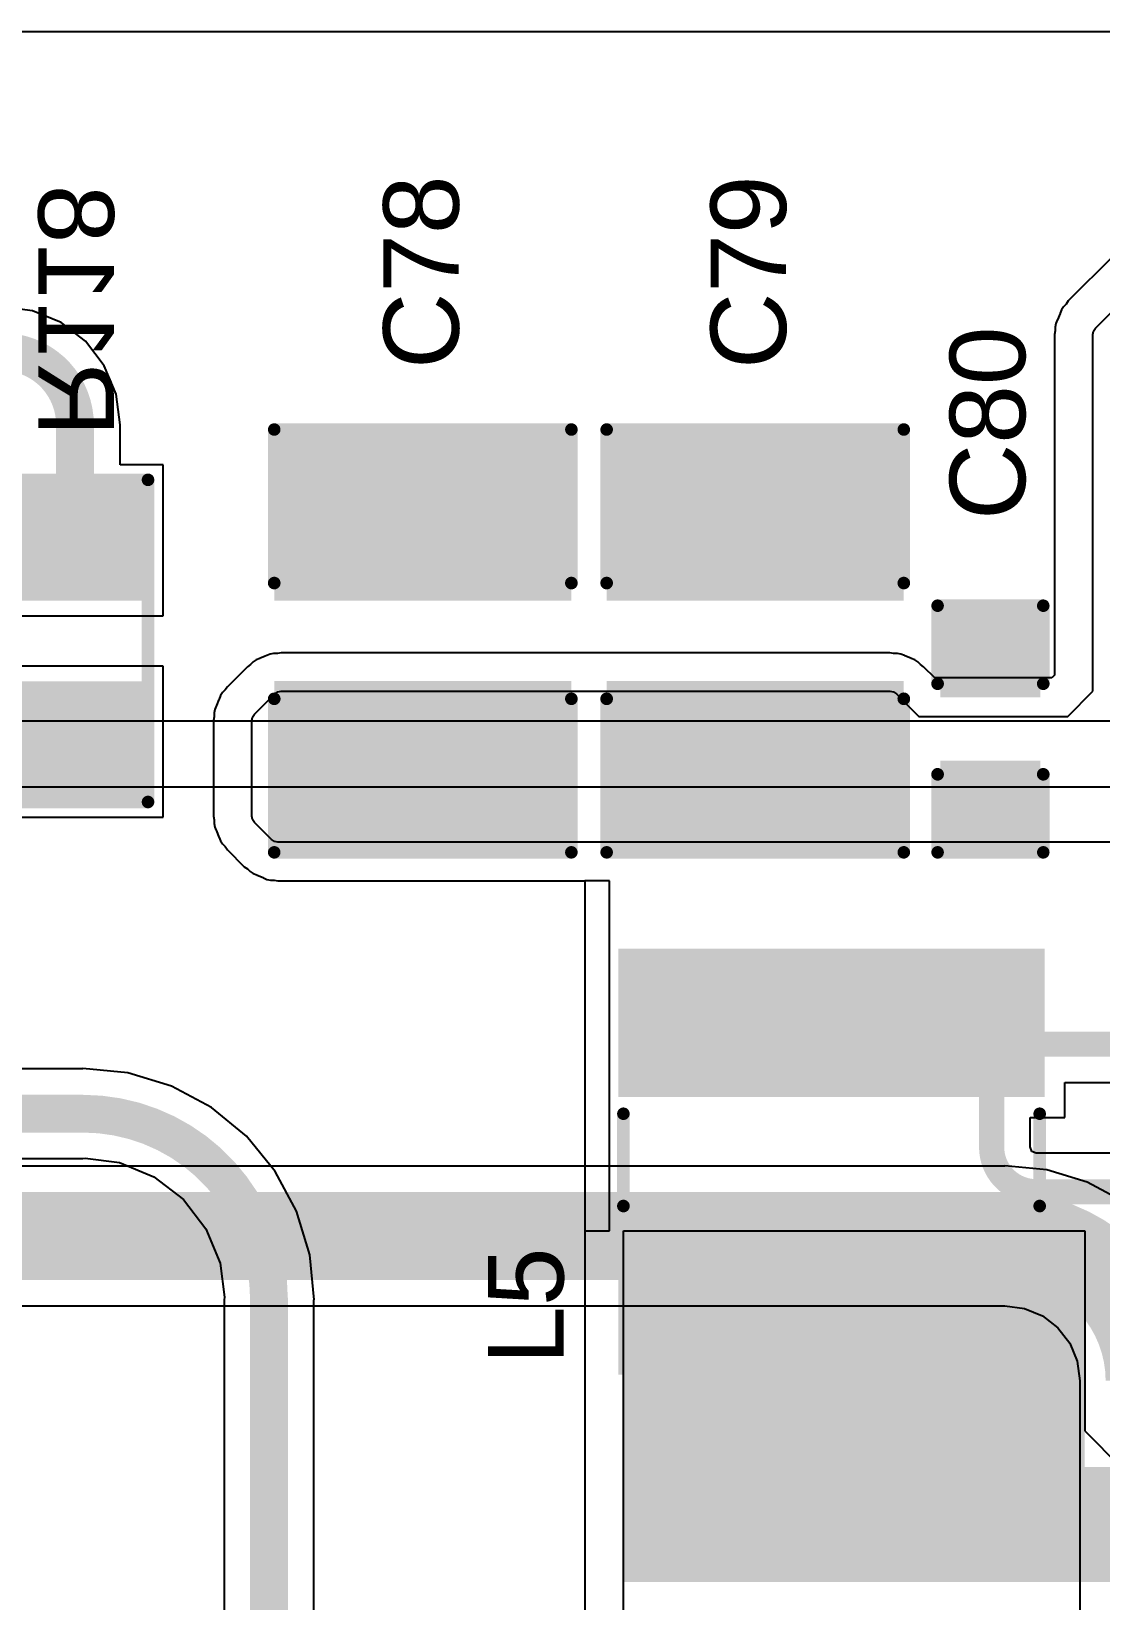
# Model space of a CAD drawing. Header units: inches. Extents: x 0 to 5359, y 0 to 5098.
# Drawn here: x 45.73 to 56.51, y 103.77 to 119.61 of the extents above; entities that cross this region are included whole.
import ezdxf

# ---------------------------------------------------------------- set-up
doc = ezdxf.new("R2010")
doc.units = ezdxf.units.IN
for name, color, linetype in [('Bottom Layer', 5, 'Continuous'), ('Bottom Overlay', 54, 'Continuous'), ('Bottom Paste', 16, 'Continuous'), ('Bottom Solder', 6, 'Continuous'), ('Layer 1', 16, 'Continuous'), ('Layer 2', 76, 'Continuous'), ('Top Layer', 1, 'Continuous'), ('Top Overlay', 2, 'Continuous'), ('Top Paste', 8, 'Continuous'), ('Top Solder', 216, 'Continuous')]:
    doc.layers.add(name, color=color, linetype=linetype)
doc.styles.add('Arial', font='', dxfattribs={"height": 0.2})
doc.styles.get('Arial').set_extended_font_data('Arial')

# ---------------------------------------------------------------- blocks, each defined once
blk = doc.blocks.new('RES_0805_B_64')
at = {"layer": 'Bottom Layer'}
for points in [[(-1.524, 0.635), (-0.508, 0.635), (-0.508, -0.635), (-1.524, -0.635)], [(0.508, 0.635), (1.524, 0.635), (1.524, -0.635), (0.508, -0.635)]]:
    blk.add_hatch(color=5, dxfattribs=at).paths.add_polyline_path(points)
at = {"layer": 'Bottom Paste'}
for points in [[(-1.524, 0.635), (-0.508, 0.635), (-0.508, -0.635), (-1.524, -0.635)], [(0.508, 0.635), (1.524, 0.635), (1.524, -0.635), (0.508, -0.635)]]:
    blk.add_hatch(color=16, dxfattribs=at).paths.add_polyline_path(points)
at = {"layer": 'Bottom Solder'}
for points in [[(-1.6256, 0.7366), (-0.4064, 0.7366), (-0.4064, -0.7366), (-1.6256, -0.7366)], [(0.4064, 0.7366), (1.6256, 0.7366), (1.6256, -0.7366), (0.4064, -0.7366)]]:
    blk.add_hatch(color=6, dxfattribs=at).paths.add_polyline_path(points)
at = {"layer": 'Bottom Overlay'}
for points in [[(1.6256, 0.7366, 0.127, 0.127, 0), (-1.6256, 0.7366, 0.127, 0.127, 0)], [(-1.6256, -0.7366, 0.127, 0.127, 0), (-1.6256, 0.7366, 0.127, 0.127, 0)], [(1.6256, -0.7366, 0.127, 0.127, 0), (1.6256, 0.7366, 0.127, 0.127, 0)], [(1.6256, -0.7366, 0.127, 0.127, 0), (-1.6256, -0.7366, 0.127, 0.127, 0)]]:
    blk.add_lwpolyline(points, format="xyseb", dxfattribs=at)
for points in [[(-1.65735, 0.7366, 0.0635, 0.0635, 1), (-1.59385, 0.7366, 0.0635, 0.0635, 1)], [(-1.65735, 0.7366, 0.0635, 0.0635, 1), (-1.59385, 0.7366, 0.0635, 0.0635, 1)], [(1.59385, 0.7366, 0.0635, 0.0635, 1), (1.65735, 0.7366, 0.0635, 0.0635, 1)], [(1.59385, 0.7366, 0.0635, 0.0635, 1), (1.65735, 0.7366, 0.0635, 0.0635, 1)], [(-1.65735, -0.7366, 0.0635, 0.0635, 1), (-1.59385, -0.7366, 0.0635, 0.0635, 1)], [(-1.65735, -0.7366, 0.0635, 0.0635, 1), (-1.59385, -0.7366, 0.0635, 0.0635, 1)], [(1.59385, -0.7366, 0.0635, 0.0635, 1), (1.65735, -0.7366, 0.0635, 0.0635, 1)], [(1.59385, -0.7366, 0.0635, 0.0635, 1), (1.65735, -0.7366, 0.0635, 0.0635, 1)]]:
    blk.add_lwpolyline(points, format="xyseb", close=True, dxfattribs=at)
blk = doc.blocks.new('SRN4018_4R7M_194')
at = {"layer": 'Top Layer'}
for points in [[(-2.1, 2.1), (-0.7, 2.1), (-0.7, -2.1), (-2.1, -2.1)], [(2.1, -2.1), (0.7, -2.1), (0.7, 2.1), (2.1, 2.1)]]:
    blk.add_hatch(color=1, dxfattribs=at).paths.add_polyline_path(points)
at = {"layer": 'Top Paste'}
for points in [[(-2.1, 2.1), (-0.7, 2.1), (-0.7, -2.1), (-2.1, -2.1)], [(2.1, -2.1), (0.7, -2.1), (0.7, 2.1), (2.1, 2.1)]]:
    blk.add_hatch(color=8, dxfattribs=at).paths.add_polyline_path(points)
at = {"layer": 'Top Solder'}
for points in [[(-2.15, 2.15), (-0.65, 2.15), (-0.65, -2.15), (-2.15, -2.15)], [(2.15, -2.15), (0.65, -2.15), (0.65, 2.15), (2.15, 2.15)]]:
    blk.add_hatch(color=216, dxfattribs=at).paths.add_polyline_path(points)
at = {"layer": 'Top Overlay'}
for points in [[(0.449, 2.1, 0.127, 0.127, 0), (-0.483, 2.1, 0.127, 0.127, 0)], [(0.449, -2.1, 0.127, 0.127, 0), (-0.483, -2.1, 0.127, 0.127, 0)]]:
    blk.add_lwpolyline(points, format="xyseb", dxfattribs=at)
for points in [[(-0.514, 2.1, 0.0635, 0.0635, 1), (-0.451, 2.1, 0.0635, 0.0635, 1)], [(0.417, 2.1, 0.0635, 0.0635, 1), (0.481, 2.1, 0.0635, 0.0635, 1)], [(-0.514, -2.1, 0.0635, 0.0635, 1), (-0.451, -2.1, 0.0635, 0.0635, 1)], [(0.417, -2.1, 0.0635, 0.0635, 1), (0.481, -2.1, 0.0635, 0.0635, 1)]]:
    blk.add_lwpolyline(points, format="xyseb", close=True, dxfattribs=at)
blk = doc.blocks.new('C___0603_286')
at = {"layer": 'Top Layer'}
for points in [[(-0.381, 0.445), (-0.381, -0.445), (-1.143, -0.445), (-1.143, 0.445)], [(1.143, 0.445), (1.143, -0.445), (0.381, -0.445), (0.381, 0.445)]]:
    blk.add_hatch(color=1, dxfattribs=at).paths.add_polyline_path(points)
at = {"layer": 'Top Paste'}
for points in [[(-0.381, 0.445), (-0.381, -0.445), (-1.143, -0.445), (-1.143, 0.445)], [(1.143, 0.445), (1.143, -0.445), (0.381, -0.445), (0.381, 0.445)]]:
    blk.add_hatch(color=8, dxfattribs=at).paths.add_polyline_path(points)
at = {"layer": 'Top Solder'}
for points in [[(-0.321, 0.504), (-0.321, -0.504), (-1.203, -0.504), (-1.203, 0.504)], [(1.203, 0.504), (1.203, -0.504), (0.321, -0.504), (0.321, 0.504)]]:
    blk.add_hatch(color=216, dxfattribs=at).paths.add_polyline_path(points)
at = {"layer": 'Top Overlay'}
for points in [[(-1.245, -0.533, 0.127, 0.127, 0), (-1.245, 0.533, 0.127, 0.127, 0)], [(-0.457, 0.533, 0.127, 0.127, 0), (-1.245, 0.533, 0.127, 0.127, 0)], [(1.245, 0.533, 0.127, 0.127, 0), (0.457, 0.533, 0.127, 0.127, 0)], [(1.245, -0.533, 0.127, 0.127, 0), (1.245, 0.533, 0.127, 0.127, 0)], [(-0.457, -0.533, 0.127, 0.127, 0), (-1.245, -0.533, 0.127, 0.127, 0)], [(1.245, -0.533, 0.127, 0.127, 0), (0.457, -0.533, 0.127, 0.127, 0)]]:
    blk.add_lwpolyline(points, format="xyseb", dxfattribs=at)
for points in [[(-1.276, 0.533, 0.0635, 0.0635, 1), (-1.213, 0.533, 0.0635, 0.0635, 1)], [(-1.276, 0.533, 0.0635, 0.0635, 1), (-1.213, 0.533, 0.0635, 0.0635, 1)], [(-0.489, 0.533, 0.0635, 0.0635, 1), (-0.425, 0.533, 0.0635, 0.0635, 1)], [(0.425, 0.533, 0.0635, 0.0635, 1), (0.489, 0.533, 0.0635, 0.0635, 1)], [(1.213, 0.533, 0.0635, 0.0635, 1), (1.276, 0.533, 0.0635, 0.0635, 1)], [(1.213, 0.533, 0.0635, 0.0635, 1), (1.276, 0.533, 0.0635, 0.0635, 1)], [(-1.276, -0.533, 0.0635, 0.0635, 1), (-1.213, -0.533, 0.0635, 0.0635, 1)], [(-1.276, -0.533, 0.0635, 0.0635, 1), (-1.213, -0.533, 0.0635, 0.0635, 1)], [(-0.489, -0.533, 0.0635, 0.0635, 1), (-0.425, -0.533, 0.0635, 0.0635, 1)], [(0.425, -0.533, 0.0635, 0.0635, 1), (0.489, -0.533, 0.0635, 0.0635, 1)], [(1.213, -0.533, 0.0635, 0.0635, 1), (1.276, -0.533, 0.0635, 0.0635, 1)], [(1.213, -0.533, 0.0635, 0.0635, 1), (1.276, -0.533, 0.0635, 0.0635, 1)]]:
    blk.add_lwpolyline(points, format="xyseb", close=True, dxfattribs=at)
blk = doc.blocks.new('C___1210_287')
at = {"layer": 'Top Layer'}
for points in [[(-2.032, 1.397), (-0.508, 1.397), (-0.508, -1.397), (-2.032, -1.397)], [(0.508, 1.397), (2.032, 1.397), (2.032, -1.397), (0.508, -1.397)]]:
    blk.add_hatch(color=1, dxfattribs=at).paths.add_polyline_path(points)
at = {"layer": 'Top Paste'}
for points in [[(-2.032, 1.397), (-0.508, 1.397), (-0.508, -1.397), (-2.032, -1.397)], [(0.508, 1.397), (2.032, 1.397), (2.032, -1.397), (0.508, -1.397)]]:
    blk.add_hatch(color=8, dxfattribs=at).paths.add_polyline_path(points)
at = {"layer": 'Top Solder'}
for points in [[(-2.134, 1.499), (-0.406, 1.499), (-0.406, -1.499), (-2.134, -1.499)], [(0.406, 1.499), (2.134, 1.499), (2.134, -1.499), (0.406, -1.499)]]:
    blk.add_hatch(color=216, dxfattribs=at).paths.add_polyline_path(points)
at = {"layer": 'Top Overlay'}
for points in [[(-0.584, 1.499, 0.127, 0.127, 0), (-2.134, 1.499, 0.127, 0.127, 0)], [(-2.134, -1.499, 0.127, 0.127, 0), (-2.134, 1.499, 0.127, 0.127, 0)], [(2.134, 1.499, 0.127, 0.127, 0), (0.584, 1.499, 0.127, 0.127, 0)], [(2.134, -1.499, 0.127, 0.127, 0), (2.134, 1.499, 0.127, 0.127, 0)], [(-0.584, -1.499, 0.127, 0.127, 0), (-2.134, -1.499, 0.127, 0.127, 0)], [(2.134, -1.499, 0.127, 0.127, 0), (0.584, -1.499, 0.127, 0.127, 0)]]:
    blk.add_lwpolyline(points, format="xyseb", dxfattribs=at)
for points in [[(-2.165, 1.499, 0.0635, 0.0635, 1), (-2.102, 1.499, 0.0635, 0.0635, 1)], [(-2.165, 1.499, 0.0635, 0.0635, 1), (-2.102, 1.499, 0.0635, 0.0635, 1)], [(-0.616, 1.499, 0.0635, 0.0635, 1), (-0.552, 1.499, 0.0635, 0.0635, 1)], [(0.552, 1.499, 0.0635, 0.0635, 1), (0.616, 1.499, 0.0635, 0.0635, 1)], [(2.102, 1.499, 0.0635, 0.0635, 1), (2.165, 1.499, 0.0635, 0.0635, 1)], [(2.102, 1.499, 0.0635, 0.0635, 1), (2.165, 1.499, 0.0635, 0.0635, 1)], [(-2.165, -1.499, 0.0635, 0.0635, 1), (-2.102, -1.499, 0.0635, 0.0635, 1)], [(-2.165, -1.499, 0.0635, 0.0635, 1), (-2.102, -1.499, 0.0635, 0.0635, 1)], [(-0.616, -1.499, 0.0635, 0.0635, 1), (-0.552, -1.499, 0.0635, 0.0635, 1)], [(0.552, -1.499, 0.0635, 0.0635, 1), (0.616, -1.499, 0.0635, 0.0635, 1)], [(2.102, -1.499, 0.0635, 0.0635, 1), (2.165, -1.499, 0.0635, 0.0635, 1)], [(2.102, -1.499, 0.0635, 0.0635, 1), (2.165, -1.499, 0.0635, 0.0635, 1)]]:
    blk.add_lwpolyline(points, format="xyseb", close=True, dxfattribs=at)
blk = doc.blocks.new('C___1210_288')
at = {"layer": 'Top Layer'}
for points in [[(-2.032, 1.397), (-0.508, 1.397), (-0.508, -1.397), (-2.032, -1.397)], [(0.508, 1.397), (2.032, 1.397), (2.032, -1.397), (0.508, -1.397)]]:
    blk.add_hatch(color=1, dxfattribs=at).paths.add_polyline_path(points)
at = {"layer": 'Top Paste'}
for points in [[(-2.032, 1.397), (-0.508, 1.397), (-0.508, -1.397), (-2.032, -1.397)], [(0.508, 1.397), (2.032, 1.397), (2.032, -1.397), (0.508, -1.397)]]:
    blk.add_hatch(color=8, dxfattribs=at).paths.add_polyline_path(points)
at = {"layer": 'Top Solder'}
for points in [[(-2.134, 1.499), (-0.406, 1.499), (-0.406, -1.499), (-2.134, -1.499)], [(0.406, 1.499), (2.134, 1.499), (2.134, -1.499), (0.406, -1.499)]]:
    blk.add_hatch(color=216, dxfattribs=at).paths.add_polyline_path(points)
at = {"layer": 'Top Overlay'}
for points in [[(-0.584, 1.499, 0.127, 0.127, 0), (-2.134, 1.499, 0.127, 0.127, 0)], [(-2.134, -1.499, 0.127, 0.127, 0), (-2.134, 1.499, 0.127, 0.127, 0)], [(2.134, 1.499, 0.127, 0.127, 0), (0.584, 1.499, 0.127, 0.127, 0)], [(2.134, -1.499, 0.127, 0.127, 0), (2.134, 1.499, 0.127, 0.127, 0)], [(-0.584, -1.499, 0.127, 0.127, 0), (-2.134, -1.499, 0.127, 0.127, 0)], [(2.134, -1.499, 0.127, 0.127, 0), (0.584, -1.499, 0.127, 0.127, 0)]]:
    blk.add_lwpolyline(points, format="xyseb", dxfattribs=at)
for points in [[(-2.165, 1.499, 0.0635, 0.0635, 1), (-2.102, 1.499, 0.0635, 0.0635, 1)], [(-2.165, 1.499, 0.0635, 0.0635, 1), (-2.102, 1.499, 0.0635, 0.0635, 1)], [(-0.616, 1.499, 0.0635, 0.0635, 1), (-0.552, 1.499, 0.0635, 0.0635, 1)], [(0.552, 1.499, 0.0635, 0.0635, 1), (0.616, 1.499, 0.0635, 0.0635, 1)], [(2.102, 1.499, 0.0635, 0.0635, 1), (2.165, 1.499, 0.0635, 0.0635, 1)], [(2.102, 1.499, 0.0635, 0.0635, 1), (2.165, 1.499, 0.0635, 0.0635, 1)], [(-2.165, -1.499, 0.0635, 0.0635, 1), (-2.102, -1.499, 0.0635, 0.0635, 1)], [(-2.165, -1.499, 0.0635, 0.0635, 1), (-2.102, -1.499, 0.0635, 0.0635, 1)], [(-0.616, -1.499, 0.0635, 0.0635, 1), (-0.552, -1.499, 0.0635, 0.0635, 1)], [(0.552, -1.499, 0.0635, 0.0635, 1), (0.616, -1.499, 0.0635, 0.0635, 1)], [(2.102, -1.499, 0.0635, 0.0635, 1), (2.165, -1.499, 0.0635, 0.0635, 1)], [(2.102, -1.499, 0.0635, 0.0635, 1), (2.165, -1.499, 0.0635, 0.0635, 1)]]:
    blk.add_lwpolyline(points, format="xyseb", close=True, dxfattribs=at)

msp = doc.modelspace()

# ---------------------------------------------------------------- hatches: boundary and pattern name
at = {"layer": 'Top Layer'}
for points in [[(51.699, 103.963), (56.353, 103.963), (56.353, 107.506), (51.699, 107.506)], [(51.699, 103.963), (63.341, 103.963), (63.341, 105.123), (51.699, 105.123)]]:
    msp.add_hatch(color=1, dxfattribs=at).paths.add_polyline_path(points)

# ---------------------------------------------------------------- linework, layer by layer
at = {"layer": 'Bottom Layer'}
for p, q in [((39.208, 119.612), (105.855, 119.612)), ((45.738, 116.792), (45.43, 116.833)), ((46.025, 116.673), (45.738, 116.792)), ((46.272, 116.484), (46.025, 116.673)), ((46.461, 116.237), (46.272, 116.484)), ((46.58, 115.95), (46.461, 116.237)), ((46.621, 115.641), (46.58, 115.95)), ((46.62, 115.238), (46.62, 115.641)), ((46.62, 115.641), (46.621, 115.641)), ((47.055, 115.238), (46.62, 115.238)), ((47.055, 113.714), (47.055, 115.238)), ((45.277, 113.714), (47.055, 113.714)), ((47.055, 113.206), (45.277, 113.206)), ((47.055, 111.682), (47.055, 113.206)), ((45.277, 111.682), (47.055, 111.682)), ((55.549, 108.159), (37.218, 108.159)), ((55.972, 108.121), (55.549, 108.163)), ((55.549, 108.163), (55.549, 108.159)), ((56.379, 107.998), (55.972, 108.121)), ((56.754, 107.797), (56.379, 107.998)), ((36.153, 106.749), (55.549, 106.749)), ((55.549, 106.749), (55.549, 106.749)), ((55.549, 106.749), (55.745, 106.724)), ((55.745, 106.724), (55.927, 106.648)), ((55.927, 106.648), (56.083, 106.528)), ((56.083, 106.528), (56.203, 106.372)), ((56.203, 106.372), (56.278, 106.19)), ((56.278, 106.19), (56.304, 105.994)), ((56.304, 105.994), (56.304, 105.994)), ((56.304, 105.994), (56.304, 98.77))]:
    msp.add_line(p, q, dxfattribs=at)
for points in [[(45.43, 116.378, 0.381, 0.381, -0.414214), (46.166, 115.641, 0.381, 0.381, 0)], [(46.166, 114.476, 0.381, 0.381, 0), (46.166, 115.641, 0.381, 0.381, 0)], [(43.846, 112.444, 0.254, 0.254, 0), (46.166, 112.444, 0.254, 0.254, 0)], [(36.153, 107.454, 0.889, 0.889, 0), (55.549, 107.454, 0.889, 0.889, 0)], [(55.549, 107.454, 0.889, 0.889, -0.414214), (57.009, 105.994, 0.889, 0.889, 0)]]:
    msp.add_lwpolyline(points, format="xyseb", dxfattribs=at)
for points in [[(46.071, 115.641, 0.191, 0.191, 1), (46.262, 115.641, 0.191, 0.191, 1)], [(46.071, 115.641, 0.191, 0.191, 1), (46.262, 115.641, 0.191, 0.191, 1)], [(46.071, 114.476, 0.191, 0.191, 1), (46.262, 114.476, 0.191, 0.191, 1)], [(46.103, 112.444, 0.127, 0.127, 1), (46.23, 112.444, 0.127, 0.127, 1)], [(55.327, 107.454, 0.445, 0.445, 1), (55.771, 107.454, 0.445, 0.445, 1)], [(55.327, 107.454, 0.445, 0.445, 1), (55.771, 107.454, 0.445, 0.445, 1)]]:
    msp.add_lwpolyline(points, format="xyseb", close=True, dxfattribs=at)
at = {"layer": 'Layer 1'}
msp.add_line((4.145, 119.612), (105.855, 119.612), dxfattribs=at)
at = {"layer": 'Layer 2'}
for p, q in [((4.145, 119.612), (69.11, 119.612)), ((58.801, 112.649), (40.158, 112.649)), ((39.97, 111.989), (58.344, 111.989))]:
    msp.add_line(p, q, dxfattribs=at)
at = {"layer": 'Top Layer'}
for p, q in [((4.145, 119.612), (105.855, 119.612)), ((56.639, 117.342), (56.188, 116.891)), ((56.463, 116.616), (56.914, 117.067)), ((56.188, 116.891), (56.167, 116.859)), ((56.104, 116.763), (56.078, 116.702)), ((56.105, 116.767), (56.104, 116.765)), ((56.104, 116.765), (56.104, 116.763)), ((56.12, 116.802), (56.105, 116.767)), ((56.14, 116.832), (56.12, 116.802)), ((56.167, 116.859), (56.14, 116.832)), ((56.055, 116.589), (56.047, 116.551)), ((56.062, 116.662), (56.055, 116.627)), ((56.055, 116.627), (56.055, 116.589)), ((56.077, 116.698), (56.062, 116.662)), ((56.078, 116.702), (56.077, 116.7)), ((56.077, 116.7), (56.077, 116.698)), ((56.436, 116.551), (56.443, 116.586)), ((56.443, 116.586), (56.463, 116.616)), ((56.047, 116.551), (56.047, 113.254)), ((56.436, 113.254), (56.436, 116.551)), ((47.965, 113.248), (47.938, 113.221)), ((47.995, 113.268), (47.965, 113.248)), ((48.03, 113.283), (47.995, 113.268)), ((48.032, 113.284), (48.03, 113.283)), ((48.034, 113.285), (48.032, 113.284)), ((48.095, 113.31), (48.034, 113.285)), ((48.097, 113.311), (48.095, 113.31)), ((48.1, 113.312), (48.097, 113.311)), ((48.135, 113.326), (48.1, 113.312)), ((48.17, 113.333), (48.135, 113.326)), ((48.208, 113.333), (48.17, 113.333)), ((48.246, 113.341), (48.208, 113.333)), ((54.388, 113.341), (48.246, 113.341)), ((54.425, 113.333), (54.388, 113.341)), ((54.463, 113.333), (54.425, 113.333)), ((54.499, 113.326), (54.463, 113.333)), ((54.534, 113.312), (54.499, 113.326)), ((54.536, 113.311), (54.534, 113.312)), ((54.538, 113.31), (54.536, 113.311)), ((54.599, 113.285), (54.538, 113.31)), ((54.601, 113.284), (54.599, 113.285)), ((54.603, 113.283), (54.601, 113.284)), ((54.639, 113.268), (54.603, 113.283)), ((54.669, 113.248), (54.639, 113.268)), ((54.696, 113.221), (54.669, 113.248)), ((56.047, 113.254), (56.047, 113.113)), ((56.436, 112.952), (56.436, 113.254)), ((56.436, 113.254), (56.436, 113.254)), ((47.906, 113.2), (47.703, 112.997)), ((47.938, 113.221), (47.906, 113.2)), ((54.728, 113.2), (54.696, 113.221)), ((54.841, 113.087), (54.728, 113.2)), ((56.021, 113.087), (54.841, 113.087)), ((56.047, 113.113), (56.021, 113.087)), ((47.655, 112.938), (47.635, 112.908)), ((47.682, 112.965), (47.655, 112.938)), ((47.703, 112.997), (47.682, 112.965)), ((47.978, 112.722), (48.181, 112.925)), ((48.181, 112.925), (48.211, 112.945)), ((48.211, 112.945), (48.246, 112.952)), ((48.246, 112.952), (54.388, 112.952)), ((54.388, 112.952), (54.423, 112.945)), ((54.423, 112.945), (54.453, 112.925)), ((54.453, 112.925), (54.54, 112.838)), ((56.182, 112.698), (56.436, 112.952)), ((47.577, 112.768), (47.57, 112.733)), ((47.591, 112.803), (47.577, 112.768)), ((47.592, 112.806), (47.591, 112.803)), ((47.593, 112.807), (47.592, 112.806)), ((47.618, 112.869), (47.593, 112.807)), ((47.619, 112.871), (47.618, 112.869)), ((47.62, 112.873), (47.619, 112.871)), ((47.635, 112.908), (47.62, 112.873)), ((54.54, 112.838), (54.68, 112.698)), ((47.57, 112.694), (47.562, 112.657)), ((47.562, 112.657), (47.562, 111.692)), ((47.57, 112.733), (47.57, 112.694)), ((47.951, 112.657), (47.958, 112.692)), ((47.951, 111.692), (47.951, 112.657)), ((47.958, 112.692), (47.978, 112.722)), ((54.68, 112.698), (56.182, 112.698)), ((47.562, 111.692), (47.57, 111.655)), ((47.57, 111.655), (47.57, 111.616)), ((47.958, 111.657), (47.951, 111.692)), ((47.978, 111.627), (47.958, 111.657)), ((47.57, 111.616), (47.577, 111.581)), ((47.577, 111.581), (47.591, 111.546)), ((47.591, 111.546), (47.592, 111.543)), ((47.592, 111.543), (47.593, 111.542)), ((47.593, 111.542), (47.618, 111.48)), ((48.149, 111.455), (47.978, 111.627)), ((47.618, 111.48), (47.619, 111.478)), ((47.619, 111.478), (47.62, 111.476)), ((47.62, 111.476), (47.635, 111.441)), ((47.635, 111.441), (47.655, 111.411)), ((47.655, 111.411), (47.682, 111.384)), ((47.682, 111.384), (47.703, 111.352)), ((47.703, 111.352), (47.874, 111.181)), ((48.179, 111.435), (48.149, 111.455)), ((48.214, 111.428), (48.179, 111.435)), ((51.133, 111.428), (48.214, 111.428)), ((51.275, 111.428), (51.133, 111.428)), ((51.133, 111.428), (51.133, 111.428)), ((57.103, 111.428), (51.275, 111.428)), ((47.874, 111.181), (47.906, 111.159)), ((47.906, 111.159), (47.933, 111.132)), ((47.933, 111.132), (47.963, 111.112)), ((47.963, 111.112), (47.999, 111.098)), ((47.999, 111.098), (48, 111.097)), ((48, 111.097), (48.003, 111.096)), ((48.003, 111.096), (48.064, 111.071)), ((48.064, 111.071), (48.066, 111.069)), ((48.066, 111.069), (48.068, 111.069)), ((48.068, 111.069), (48.103, 111.054)), ((48.103, 111.054), (48.139, 111.047)), ((48.139, 111.047), (48.177, 111.047)), ((48.177, 111.047), (48.214, 111.04)), ((48.214, 111.04), (51.133, 111.04)), ((51.133, 111.04), (51.311, 111.04)), ((51.559, 111.04), (51.311, 111.04)), ((51.311, 111.04), (51.311, 107.506)), ((51.311, 111.04), (51.311, 107.506)), ((51.559, 107.506), (51.559, 111.04)), ((46.245, 109.142), (41.549, 109.142)), ((46.7, 109.1), (46.245, 109.145)), ((46.245, 109.145), (46.245, 109.142)), ((47.138, 108.967), (46.7, 109.1)), ((47.542, 108.751), (47.138, 108.967)), ((56.153, 108.652), (56.153, 109.003)), ((56.153, 109.003), (57.422, 109.003)), ((47.896, 108.461), (47.542, 108.751)), ((55.802, 108.353), (55.802, 108.652)), ((55.802, 108.652), (56.153, 108.652)), ((48.186, 108.107), (47.896, 108.461)), ((55.803, 108.353), (55.802, 108.353)), ((55.821, 108.309), (55.803, 108.353)), ((41.549, 108.236), (46.245, 108.236)), ((46.245, 108.236), (46.27, 108.241)), ((46.27, 108.241), (46.616, 108.195)), ((46.616, 108.195), (46.962, 108.052)), ((55.865, 108.29), (55.821, 108.309)), ((58.693, 108.29), (55.865, 108.29)), ((55.865, 108.29), (55.865, 108.29)), ((46.962, 108.052), (47.259, 107.824)), ((48.401, 107.704), (48.186, 108.107)), ((47.259, 107.824), (47.486, 107.527)), ((48.534, 107.266), (48.401, 107.704)), ((47.486, 107.527), (47.63, 107.182)), ((51.311, 107.506), (51.559, 107.506)), ((51.311, 107.506), (51.311, 98.11)), ((51.699, 98.11), (51.699, 107.506)), ((51.699, 107.506), (56.353, 107.506)), ((56.353, 107.506), (56.353, 105.487)), ((48.579, 106.811), (48.534, 107.266)), ((47.63, 107.182), (47.675, 106.836)), ((47.675, 106.836), (47.67, 106.811)), ((47.67, 106.811), (47.67, 91.701)), ((48.577, 91.701), (48.577, 106.811)), ((48.577, 106.811), (48.579, 106.811)), ((56.353, 105.487), (56.717, 105.123))]:
    msp.add_line(p, q, dxfattribs=at)
for points in [[(54.014, 109.391, 0.254, 0.254, -0.414214), (53.799, 109.606, 0.254, 0.254, 0)], [(54.014, 109.391, 0.254, 0.254, 0), (55.414, 109.391, 0.254, 0.254, 0)], [(55.414, 109.391, 0.254, 0.254, 0), (58.011, 109.391, 0.254, 0.254, 0)], [(55.414, 108.353, 0.254, 0.254, 0), (55.414, 109.391, 0.254, 0.254, 0)], [(41.549, 108.689, 0.381, 0.381, 0), (46.245, 108.689, 0.381, 0.381, 0)], [(46.245, 108.689, 0.381, 0.381, -0.414214), (48.123, 106.811, 0.381, 0.381, 0)], [(55.865, 107.901, 0.254, 0.254, -0.414214), (55.414, 108.353, 0.254, 0.254, 0)], [(55.865, 107.901, 0.254, 0.254, 0), (62.662, 107.901, 0.254, 0.254, 0)], [(48.123, 91.701, 0.381, 0.381, 0), (48.123, 106.811, 0.381, 0.381, 0)]]:
    msp.add_lwpolyline(points, format="xyseb", dxfattribs=at)
for points in [[(53.735, 109.606, 0.127, 0.127, 1), (53.862, 109.606, 0.127, 0.127, 1)], [(53.951, 109.391, 0.127, 0.127, 1), (54.078, 109.391, 0.127, 0.127, 1)], [(53.951, 109.391, 0.127, 0.127, 1), (54.078, 109.391, 0.127, 0.127, 1)], [(55.35, 109.391, 0.127, 0.127, 1), (55.477, 109.391, 0.127, 0.127, 1)], [(55.35, 109.391, 0.127, 0.127, 1), (55.477, 109.391, 0.127, 0.127, 1)], [(55.35, 109.391, 0.127, 0.127, 1), (55.477, 109.391, 0.127, 0.127, 1)], [(46.15, 108.689, 0.191, 0.191, 1), (46.34, 108.689, 0.191, 0.191, 1)], [(46.15, 108.689, 0.191, 0.191, 1), (46.34, 108.689, 0.191, 0.191, 1)], [(55.35, 108.353, 0.127, 0.127, 1), (55.477, 108.353, 0.127, 0.127, 1)], [(55.35, 108.353, 0.127, 0.127, 1), (55.477, 108.353, 0.127, 0.127, 1)], [(55.802, 107.901, 0.127, 0.127, 1), (55.929, 107.901, 0.127, 0.127, 1)], [(55.802, 107.901, 0.127, 0.127, 1), (55.929, 107.901, 0.127, 0.127, 1)], [(48.028, 106.811, 0.191, 0.191, 1), (48.219, 106.811, 0.191, 0.191, 1)], [(48.028, 106.811, 0.191, 0.191, 1), (48.219, 106.811, 0.191, 0.191, 1)]]:
    msp.add_lwpolyline(points, format="xyseb", close=True, dxfattribs=at)

# ---------------------------------------------------------------- block references
at = {"rotation": 270}
for name, p in [('C___1210_288', (49.675, 113.46)), ('C___1210_287', (53.029, 113.46)), ('RES_0805_B_64', (46.166, 113.46)), ('C___0603_286', (55.402, 112.571)), ('SRN4018_4R7M_194', (53.799, 108.206))]:
    msp.add_blockref(name, p, dxfattribs=at)

# ---------------------------------------------------------------- texts
at = {"layer": 'Bottom Overlay', "style": 'Arial', "text_generation_flag": 2}
msp.add_text('R118', height=0.762, rotation=270, dxfattribs=at).set_placement((45.796, 115.52))
at = {"layer": 'Top Overlay', "style": 'Arial'}
for s, p in [('C78', (50.038, 116.205)), ('C79', (53.34, 116.205)), ('C80', (55.753, 114.681)), ('L5', (51.095, 106.155))]:
    msp.add_text(s, height=0.762, rotation=90, dxfattribs=at).set_placement(p)

doc.saveas('drawing.dxf')
